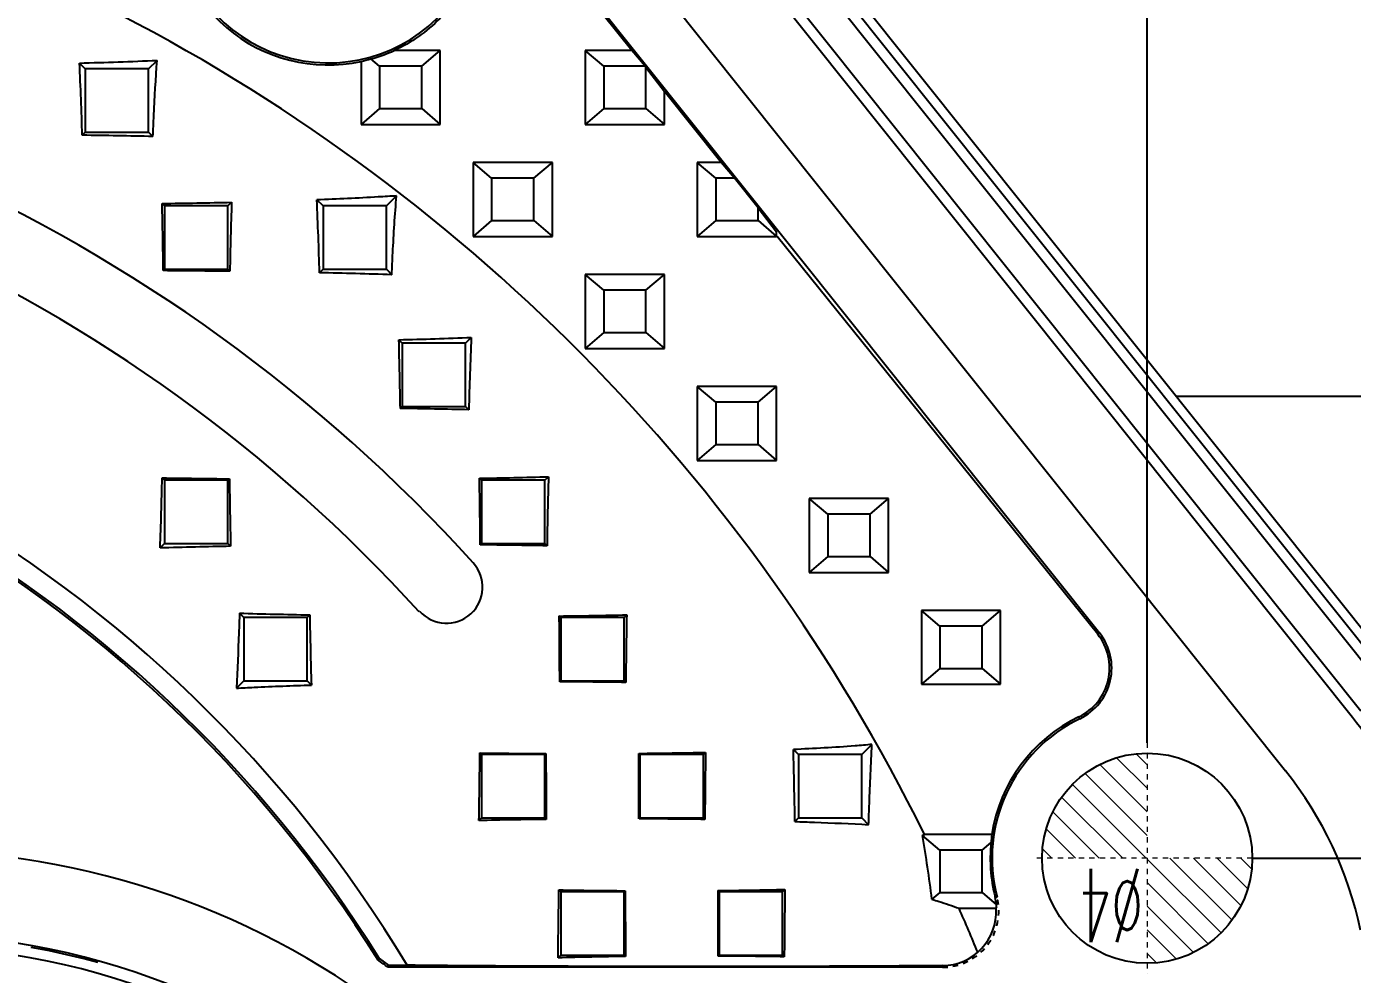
# Model space of a CAD drawing. Header units: millimetres. Extents: x 2875 to 3219, y 1450 to 1733.
# Drawn here: x 3030.79 to 3056.01, y 1617.2 to 1635.25 of the extents above; entities that cross this region are included whole.
import ezdxf

# ---------------------------------------------------------------- set-up
doc = ezdxf.new("R2010")
doc.units = ezdxf.units.MM
doc.linetypes.add('CENTER', pattern=[0.6, 0.375, -0.075, 0.075, -0.075])
doc.linetypes.add('HIDDEN', pattern=[0.2, 0.1, -0.1])
doc.layers.add('DEFAULT_2', color=8, linetype='HIDDEN')
doc.layers.add('dim', color=4, linetype='Continuous', lineweight=9)
doc.layers.add('epin', color=13, linetype='Continuous', lineweight=9)
doc.styles.get("Standard").update_dxf_attribs({"font": 'arial.ttf'})
doc.styles.add('TXT05', font='txt.shx', dxfattribs={"width": 0.5, "bigfont": 'gbcbig.shx'})
doc.dimstyles.new('副本 ISO-25-1', dxfattribs={"dimtxt": 5, "dimasz": 5, "dimexe": 0, "dimexo": 0, "dimgap": 0, "dimtad": 1, "dimtxsty": 'Standard', "dimcen": 0, "dimclrd": 4, "dimclre": 4, "dimclrt": 6, "dimazin": 0, "dimtfac": 1, "dimtofl": 0, "dimtmove": 0, "dimatfit": 3, "dimfxl": 0, "dimarcsym": 0})

# ---------------------------------------------------------------- blocks, each defined once
blk = doc.blocks.new('epin_ejp_4')
at = {"layer": 'epin'}
h = blk.add_hatch(dxfattribs=at)
h.set_pattern_fill('_ANSI31', color=123, scale=0.1, angle=90, style=0)
h.set_pattern_definition([(135, (760.4252, 313.6428), (-0.2245064, -0.2245064), [])])
h.paths.add_polyline_path([(0, 2, 0.414214), (-2, 0), (0, 0)])
h.paths.add_polyline_path([(2, 0), (0, 0), (0, -2, 0.414214)])
at = {"layer": 'epin', "color": 1, "linetype": 'CENTER', "ltscale": 0.124395}
for p, q in [((0, -2.2), (0, 2.2)), ((-2.2, 0), (2.2, 0))]:
    blk.add_line(p, q, dxfattribs=at)
at = {"layer": 'epin'}
blk.add_circle((0, 0), 2, dxfattribs=at)
at = {"layer": 'epin', "color": 6, "style": 'TXT05', "width": 0.5}
blk.add_text('%%c4', height=1.4, dxfattribs=at).set_placement((0.08, 0.2))
blk = doc.blocks.new('*D87')
at = {"layer": 'Defpoints', "color": 0, "transparency": 16777216}
for p in [(3054.105, 1619.411), (3109.239, 1619.411), (3011.402, 1594.336)]:
    blk.add_point(p, dxfattribs=at)
at = {"layer": 'dim', "color": 4, "linetype": 'Continuous', "lineweight": -2, "transparency": 16777216}
blk.add_line((3054.105, 1619.411), (3117.723, 1619.411), dxfattribs=at)
at = {"layer": 'dim', "color": 6, "transparency": 16777216, "insert": (3113.481, 1620.913), "char_height": 2.5, "attachment_point": 5}
blk.add_mtext('25,08', dxfattribs=at)
blk = doc.blocks.new('*D88')
at = {"layer": 'Defpoints', "color": 0, "transparency": 16777216}
for p in [(3038.727, 1637.501), (3109.239, 1637.501), (3011.402, 1594.336)]:
    blk.add_point(p, dxfattribs=at)
at = {"layer": 'dim', "color": 4, "linetype": 'Continuous', "lineweight": -2, "transparency": 16777216}
blk.add_line((3038.727, 1637.501), (3117.776, 1637.501), dxfattribs=at)
at = {"layer": 'dim', "color": 6, "transparency": 16777216, "insert": (3113.507, 1639.003), "char_height": 2.5, "attachment_point": 5}
blk.add_mtext('43,17', dxfattribs=at)
blk = doc.blocks.new('*D89')
at = {"layer": 'Defpoints', "color": 0, "transparency": 16777216}
for p in [(3052, 1647.336), (3109.239, 1647.336), (3011.402, 1594.336)]:
    blk.add_point(p, dxfattribs=at)
at = {"layer": 'dim', "color": 4, "linetype": 'Continuous', "lineweight": -2, "transparency": 16777216}
blk.add_line((3052, 1647.336), (3112.82, 1647.336), dxfattribs=at)
at = {"layer": 'dim', "color": 6, "transparency": 16777216, "insert": (3111.029, 1648.613), "char_height": 2.5, "attachment_point": 5}
blk.add_mtext('53', dxfattribs=at)
blk = doc.blocks.new('*D90')
at = {"layer": 'Defpoints', "color": 0, "transparency": 16777216}
for p in [(3026.702, 1659.336), (3109.239, 1659.336), (3011.402, 1594.336)]:
    blk.add_point(p, dxfattribs=at)
at = {"layer": 'dim', "color": 4, "linetype": 'Continuous', "lineweight": -2, "transparency": 16777216}
blk.add_line((3026.702, 1659.336), (3112.852, 1659.336), dxfattribs=at)
at = {"layer": 'dim', "color": 6, "transparency": 16777216, "insert": (3111.045, 1660.612), "char_height": 2.5, "attachment_point": 5}
blk.add_mtext('65', dxfattribs=at)
blk = doc.blocks.new('*D91')
at = {"layer": 'Defpoints', "color": 0, "transparency": 16777216}
for p in [(3084.196, 1664.336), (3109.239, 1664.336), (3011.402, 1594.336)]:
    blk.add_point(p, dxfattribs=at)
at = {"layer": 'dim', "color": 4, "linetype": 'Continuous', "lineweight": -2, "transparency": 16777216}
blk.add_line((3084.196, 1664.336), (3112.791, 1664.336), dxfattribs=at)
at = {"layer": 'dim', "color": 6, "transparency": 16777216, "insert": (3111.015, 1665.612), "char_height": 2.5, "attachment_point": 5}
blk.add_mtext('70', dxfattribs=at)
blk = doc.blocks.new('*D65')
at = {"layer": 'Defpoints', "color": 0, "transparency": 16777216}
for p in [(3036.527, 1690.289), (3036.527, 1639.701), (3011.402, 1594.336)]:
    blk.add_point(p, dxfattribs=at)
at = {"layer": 'dim', "color": 4, "linetype": 'Continuous', "lineweight": -2, "transparency": 16777216}
blk.add_line((3036.527, 1639.701), (3036.527, 1698.768), dxfattribs=at)
at = {"layer": 'dim', "color": 6, "transparency": 16777216, "insert": (3035.025, 1694.529), "char_height": 2.5, "attachment_point": 5, "rotation": 90}
blk.add_mtext('25,13', dxfattribs=at)
blk = doc.blocks.new('*D66')
at = {"layer": 'Defpoints', "color": 0, "transparency": 16777216}
for p in [(3052.105, 1690.289), (3052.105, 1621.611), (3011.402, 1594.336)]:
    blk.add_point(p, dxfattribs=at)
at = {"layer": 'dim', "color": 4, "linetype": 'Continuous', "lineweight": -2, "transparency": 16777216}
blk.add_line((3052.105, 1621.611), (3052.105, 1696.884), dxfattribs=at)
at = {"layer": 'dim', "color": 6, "transparency": 16777216, "insert": (3050.602, 1693.586), "char_height": 2.5, "attachment_point": 5, "rotation": 90}
blk.add_mtext('40,7', dxfattribs=at)
blk = doc.blocks.new('*D98')
at = {"layer": 'Defpoints', "color": 0, "transparency": 16777216}
for p in [(3081.402, 1690.289), (3081.402, 1670.936), (3011.402, 1594.336)]:
    blk.add_point(p, dxfattribs=at)
at = {"layer": 'dim', "color": 4, "linetype": 'Continuous', "lineweight": -2, "transparency": 16777216}
blk.add_line((3081.402, 1670.936), (3081.402, 1693.841), dxfattribs=at)
at = {"layer": 'dim', "color": 6, "transparency": 16777216, "insert": (3080.126, 1692.065), "char_height": 2.5, "attachment_point": 5, "rotation": 90}
blk.add_mtext('70', dxfattribs=at)

msp = doc.modelspace()

# ---------------------------------------------------------------- linework, layer by layer
at = {"color": 7, "linetype": 'Continuous'}
for p, q in [((3042.108, 1641.435), (3056.946, 1622.834)), ((3056.644, 1622.593), (3041.805, 1641.194)), ((3056.801, 1622.718), (3041.962, 1641.319)), ((3056.011, 1622.088), (3041.172, 1640.689)), ((3041.334, 1640.818), (3056.173, 1622.217)), ((3039.9, 1639.674), (3054.739, 1621.073)), ((3042.301, 1634.789), (3040.978, 1636.447)), ((3041.009, 1636.472), (3051.197, 1623.7)), ((3031.904, 1634.44), (3031.794, 1634.55)), ((3033.11, 1634.44), (3033.271, 1634.6)), ((3037.151, 1634.578), (3037.151, 1633.382)), ((3037.503, 1634.487), (3037.337, 1634.629)), ((3038.658, 1634.789), (3037.783, 1634.789)), ((3038.307, 1634.487), (3038.658, 1634.789)), ((3038.658, 1633.382), (3038.658, 1634.789)), ((3041.415, 1634.789), (3041.415, 1633.382)), ((3042.301, 1634.789), (3041.415, 1634.789)), ((3041.766, 1634.487), (3041.415, 1634.789)), ((3042.553, 1634.487), (3042.301, 1634.789)), ((3031.904, 1634.44), (3031.904, 1633.234)), ((3033.11, 1634.44), (3031.904, 1634.44)), ((3033.11, 1633.234), (3033.11, 1634.44)), ((3037.503, 1634.487), (3037.503, 1633.683)), ((3038.307, 1634.487), (3037.503, 1634.487)), ((3038.307, 1633.683), (3038.307, 1634.487)), ((3041.766, 1634.487), (3041.766, 1633.683)), ((3042.57, 1634.487), (3041.766, 1634.487)), ((3042.56, 1634.478), (3042.922, 1634.01)), ((3042.57, 1633.683), (3042.57, 1634.487)), ((3042.922, 1633.382), (3042.922, 1634.01)), ((3044.001, 1632.657), (3042.922, 1634.01)), ((3037.503, 1633.683), (3037.151, 1633.382)), ((3037.503, 1633.683), (3038.307, 1633.683)), ((3038.307, 1633.683), (3038.658, 1633.382)), ((3041.766, 1633.683), (3041.415, 1633.382)), ((3041.766, 1633.683), (3042.57, 1633.683)), ((3042.57, 1633.683), (3042.922, 1633.382)), ((3037.151, 1633.382), (3038.658, 1633.382)), ((3041.415, 1633.382), (3042.922, 1633.382)), ((3031.904, 1633.234), (3031.847, 1633.176)), ((3031.904, 1633.234), (3033.11, 1633.234)), ((3033.11, 1633.234), (3033.192, 1633.152)), ((3039.283, 1632.657), (3039.283, 1631.25)), ((3040.79, 1632.657), (3039.283, 1632.657)), ((3039.634, 1632.355), (3039.283, 1632.657)), ((3040.438, 1632.355), (3040.79, 1632.657)), ((3040.79, 1631.25), (3040.79, 1632.657)), ((3043.547, 1632.657), (3043.547, 1631.25)), ((3044.001, 1632.657), (3043.547, 1632.657)), ((3043.898, 1632.355), (3043.547, 1632.657)), ((3044.253, 1632.355), (3044.001, 1632.657)), ((3039.634, 1632.355), (3039.634, 1631.551)), ((3040.438, 1632.355), (3039.634, 1632.355)), ((3040.438, 1631.551), (3040.438, 1632.355)), ((3043.898, 1632.355), (3043.898, 1631.551)), ((3044.253, 1632.355), (3043.898, 1632.355)), ((3044.702, 1631.792), (3044.253, 1632.355)), ((3033.412, 1631.829), (3033.365, 1631.875)), ((3033.412, 1631.829), (3033.412, 1630.623)), ((3034.618, 1631.829), (3033.412, 1631.829)), ((3034.618, 1631.829), (3034.688, 1631.899)), ((3034.618, 1630.623), (3034.618, 1631.829)), ((3036.427, 1631.829), (3036.309, 1631.946)), ((3036.427, 1631.829), (3036.427, 1630.623)), ((3037.633, 1631.829), (3036.427, 1631.829)), ((3037.633, 1631.829), (3037.826, 1632.021)), ((3037.633, 1630.623), (3037.633, 1631.829)), ((3044.702, 1631.551), (3044.702, 1631.792)), ((3044.702, 1631.792), (3045.054, 1631.337)), ((3039.634, 1631.551), (3039.283, 1631.25)), ((3039.634, 1631.551), (3040.438, 1631.551)), ((3040.438, 1631.551), (3040.79, 1631.25)), ((3043.898, 1631.551), (3043.547, 1631.25)), ((3043.898, 1631.551), (3044.702, 1631.551)), ((3044.702, 1631.551), (3045.054, 1631.25)), ((3045.054, 1631.25), (3045.054, 1631.337)), ((3039.283, 1631.25), (3040.79, 1631.25)), ((3043.547, 1631.25), (3045.054, 1631.25)), ((3051.166, 1623.676), (3045.068, 1631.25)), ((3033.412, 1630.623), (3033.387, 1630.597)), ((3033.412, 1630.623), (3034.618, 1630.623)), ((3034.618, 1630.623), (3034.655, 1630.585)), ((3036.427, 1630.623), (3036.361, 1630.557)), ((3036.427, 1630.623), (3037.633, 1630.623)), ((3037.633, 1630.623), (3037.735, 1630.52)), ((3041.415, 1630.525), (3041.415, 1629.118)), ((3042.922, 1630.525), (3041.415, 1630.525)), ((3041.766, 1630.223), (3041.415, 1630.525)), ((3042.57, 1630.223), (3042.922, 1630.525)), ((3042.922, 1629.118), (3042.922, 1630.525)), ((3041.766, 1630.223), (3041.766, 1629.419)), ((3042.57, 1630.223), (3041.766, 1630.223)), ((3042.57, 1629.419), (3042.57, 1630.223)), ((3037.934, 1629.217), (3037.87, 1629.282)), ((3039.14, 1629.217), (3039.247, 1629.324)), ((3041.766, 1629.419), (3041.415, 1629.118)), ((3041.766, 1629.419), (3042.57, 1629.419)), ((3042.57, 1629.419), (3042.922, 1629.118)), ((3037.934, 1629.217), (3037.934, 1628.011)), ((3039.14, 1629.217), (3037.934, 1629.217)), ((3039.14, 1628.011), (3039.14, 1629.217)), ((3041.415, 1629.118), (3042.922, 1629.118)), ((3043.547, 1628.393), (3043.547, 1626.986)), ((3045.054, 1628.393), (3043.547, 1628.393)), ((3043.898, 1628.092), (3043.547, 1628.393)), ((3044.702, 1628.092), (3045.054, 1628.393)), ((3045.054, 1626.986), (3045.054, 1628.393)), ((3037.934, 1628.011), (3037.898, 1627.975)), ((3037.934, 1628.011), (3039.14, 1628.011)), ((3039.14, 1628.011), (3039.201, 1627.95)), ((3043.898, 1628.092), (3043.898, 1627.288)), ((3044.702, 1628.092), (3043.898, 1628.092)), ((3044.702, 1627.288), (3044.702, 1628.092)), ((3052.662, 1628.205), (3060.647, 1628.205)), ((3043.898, 1627.288), (3043.547, 1626.986)), ((3043.898, 1627.288), (3044.702, 1627.288)), ((3044.702, 1627.288), (3045.054, 1626.986)), ((3043.547, 1626.986), (3045.054, 1626.986)), ((3033.412, 1626.606), (3033.367, 1626.652)), ((3033.412, 1626.606), (3033.412, 1625.4)), ((3034.618, 1626.606), (3033.412, 1626.606)), ((3034.618, 1626.606), (3034.647, 1626.635)), ((3034.618, 1625.4), (3034.618, 1626.606)), ((3039.442, 1626.606), (3039.403, 1626.645)), ((3039.442, 1626.606), (3039.442, 1625.4)), ((3040.648, 1626.606), (3039.442, 1626.606)), ((3040.648, 1626.606), (3040.716, 1626.674)), ((3040.648, 1625.4), (3040.648, 1626.606)), ((3045.678, 1626.261), (3045.678, 1624.854)), ((3047.186, 1626.261), (3045.678, 1626.261)), ((3046.03, 1625.96), (3045.678, 1626.261)), ((3046.834, 1625.96), (3047.186, 1626.261)), ((3047.186, 1624.854), (3047.186, 1626.261)), ((3046.03, 1625.96), (3046.03, 1625.156)), ((3046.834, 1625.96), (3046.03, 1625.96)), ((3046.834, 1625.156), (3046.834, 1625.96)), ((3033.412, 1625.4), (3033.329, 1625.318)), ((3033.412, 1625.4), (3034.618, 1625.4)), ((3034.618, 1625.4), (3034.668, 1625.35)), ((3039.442, 1625.4), (3039.418, 1625.376)), ((3039.442, 1625.4), (3040.648, 1625.4)), ((3040.648, 1625.4), (3040.688, 1625.36)), ((3039.286, 1625.035), (3039.298, 1625.046)), ((3046.03, 1625.156), (3045.678, 1624.854)), ((3046.03, 1625.156), (3046.834, 1625.156)), ((3046.834, 1625.156), (3047.186, 1624.854)), ((3045.678, 1624.854), (3047.186, 1624.854)), ((3034.919, 1623.995), (3034.839, 1624.076)), ((3034.919, 1623.995), (3034.919, 1622.789)), ((3036.125, 1623.995), (3034.919, 1623.995)), ((3036.125, 1623.995), (3036.174, 1624.044)), ((3036.125, 1622.789), (3036.125, 1623.995)), ((3038.266, 1624.112), (3038.255, 1624.101)), ((3040.949, 1623.995), (3040.922, 1624.023)), ((3040.949, 1623.995), (3040.949, 1622.789)), ((3042.155, 1623.995), (3040.949, 1623.995)), ((3042.155, 1623.995), (3042.205, 1624.045)), ((3042.155, 1622.789), (3042.155, 1623.995)), ((3047.81, 1624.129), (3047.81, 1622.722)), ((3049.318, 1624.129), (3047.81, 1624.129)), ((3048.162, 1623.828), (3047.81, 1624.129)), ((3048.966, 1623.828), (3049.318, 1624.129)), ((3049.318, 1622.722), (3049.318, 1624.129)), ((3048.162, 1623.828), (3048.162, 1623.024)), ((3048.966, 1623.828), (3048.162, 1623.828)), ((3048.966, 1623.024), (3048.966, 1623.828)), ((3051.197, 1623.7), (3051.166, 1623.676)), ((3048.162, 1623.024), (3047.81, 1622.722)), ((3048.162, 1623.024), (3048.966, 1623.024)), ((3048.966, 1623.024), (3049.318, 1622.722)), ((3034.919, 1622.789), (3034.779, 1622.649)), ((3034.919, 1622.789), (3036.125, 1622.789)), ((3036.125, 1622.789), (3036.206, 1622.709)), ((3040.949, 1622.789), (3040.93, 1622.77)), ((3040.949, 1622.789), (3042.155, 1622.789)), ((3042.155, 1622.789), (3042.187, 1622.758)), ((3047.81, 1622.722), (3049.318, 1622.722)), ((3050.825, 1622.068), (3050.807, 1622.103)), ((3045.472, 1621.384), (3045.375, 1621.481)), ((3046.678, 1621.384), (3046.87, 1621.577)), ((3039.442, 1621.384), (3039.41, 1621.416)), ((3039.442, 1621.384), (3039.442, 1620.178)), ((3040.648, 1621.384), (3039.442, 1621.384)), ((3040.648, 1621.384), (3040.667, 1621.404)), ((3040.648, 1620.178), (3040.648, 1621.384)), ((3042.457, 1621.384), (3042.433, 1621.408)), ((3042.457, 1621.384), (3042.457, 1620.178)), ((3043.663, 1621.384), (3042.457, 1621.384)), ((3043.663, 1621.384), (3043.706, 1621.427)), ((3043.663, 1620.178), (3043.663, 1621.384)), ((3045.472, 1621.384), (3045.472, 1620.178)), ((3046.678, 1621.384), (3045.472, 1621.384)), ((3046.678, 1620.178), (3046.678, 1621.384)), ((3054.739, 1621.073), (3054.736, 1621.071)), ((3039.442, 1620.178), (3039.393, 1620.129)), ((3039.442, 1620.178), (3040.648, 1620.178)), ((3040.648, 1620.178), (3040.674, 1620.152)), ((3042.457, 1620.178), (3042.438, 1620.16)), ((3042.457, 1620.178), (3043.663, 1620.178)), ((3043.663, 1620.178), (3043.692, 1620.149)), ((3045.472, 1620.178), (3045.404, 1620.11)), ((3045.472, 1620.178), (3046.678, 1620.178)), ((3046.678, 1620.178), (3046.806, 1620.05)), ((3048.162, 1619.564), (3047.834, 1619.846)), ((3049.151, 1619.865), (3047.87, 1619.865)), ((3048.966, 1619.564), (3049.136, 1619.709)), ((3048.162, 1619.564), (3048.162, 1618.76)), ((3048.966, 1619.564), (3048.162, 1619.564)), ((3048.966, 1618.76), (3048.966, 1619.564)), ((3040.949, 1618.773), (3040.914, 1618.808)), ((3040.949, 1618.773), (3040.949, 1617.567)), ((3042.155, 1618.773), (3040.949, 1618.773)), ((3042.155, 1618.773), (3042.176, 1618.793)), ((3042.155, 1617.567), (3042.155, 1618.773)), ((3043.964, 1618.773), (3043.941, 1618.796)), ((3043.964, 1618.773), (3043.964, 1617.567)), ((3045.17, 1618.773), (3043.964, 1618.773)), ((3045.17, 1618.773), (3045.214, 1618.817)), ((3045.17, 1617.567), (3045.17, 1618.773)), ((3048.162, 1618.76), (3048.01, 1618.63)), ((3048.162, 1618.76), (3048.966, 1618.76)), ((3048.966, 1618.76), (3049.239, 1618.526)), ((3049.214, 1618.664), (3049.249, 1618.674)), ((3048.527, 1618.458), (3049.243, 1618.458)), ((3037.473, 1617.47), (3037.502, 1617.498)), ((3040.949, 1617.567), (3040.898, 1617.516)), ((3040.949, 1617.567), (3042.155, 1617.567)), ((3042.155, 1617.567), (3042.182, 1617.541)), ((3043.964, 1617.567), (3043.946, 1617.548)), ((3043.964, 1617.567), (3045.17, 1617.567)), ((3045.17, 1617.567), (3045.202, 1617.536)), ((3037.667, 1617.335), (3037.679, 1617.375)), ((3048.212, 1617.335), (3037.667, 1617.335)), ((3037.679, 1617.375), (3038.029, 1617.375)), ((3048.212, 1617.366), (3048.212, 1617.335))]:
    msp.add_line(p, q, dxfattribs=at)
msp.add_circle((3052.105, 1619.411), 2, dxfattribs=at)
for centre, radius, start, end in [((3036.527, 1637.501), 2.949, 136.7796, 335.0298), ((3036.527, 1637.501), 2.989, 177.2243, 282.0413), ((3016.427, 1604.336), 35.069, 26.2846, 63.1569), ((3016.427, 1604.336), 30.838, 42.1616, 90), ((3029.496, 1723.546), 89.026, 271.47917, 272.42984), ((2967.896, 1631.428), 63.974, 1.56574, 2.79684), ((3016.427, 1604.336), 29.446, 42.1616, 90), ((3028.565, 1413.958), 219.242, 88.79055, 89.14224), ((3030.957, 1800.768), 168.91, 270.81705, 271.2659), ((2927.177, 1629.466), 106.216, 0.61041, 1.29972), ((3125.877, 1628.936), 91.237, 178.13914, 178.96449), ((2964.086, 1628.569), 72.302, 1.57574, 2.67732), ((3031.726, 1390.687), 239.916, 89.30042, 89.60337), ((3033.509, 1497.525), 133.062, 88.18009, 88.77198), ((3016.427, 1604.336), 25.231, 31.1149, 90), ((3035.774, 1719.442), 90.184, 271.3317, 272.20695), ((2919.985, 1626.154), 117.927, 0.88462, 1.51979), ((3124.423, 1625.807), 85.249, 177.63549, 178.5594), ((3016.427, 1604.336), 24.847, 31.9851, 90), ((3016.427, 1604.336), 24.808, 31.966, 90), ((3035.801, 1480.665), 147.324, 88.6776, 89.18479), ((2936.908, 1628.701), 96.48, 357.99018, 358.7827), ((3036.939, 1854.271), 227.647, 269.10091, 269.42307), ((3171.002, 1628.303), 136.365, 180.70088, 181.24096), ((3037.653, 1734.718), 108.087, 270.92786, 271.62399), ((2875.858, 1624.097), 163.565, 0.44815, 0.89263), ((3171.941, 1623.281), 131.269, 178.51864, 179.0926), ((3037.444, 1482.407), 142.97, 91.11242, 91.6493), ((3038.203, 1484.386), 140.996, 88.98982, 89.50621), ((3038.776, 1624.573), 0.688, 222.1616, 42.1616), ((3039.058, 1771.746), 147.73, 268.36337, 268.88128), ((3181.411, 1626.86), 145.265, 181.11079, 181.63745), ((3039.66, 1733.567), 109.552, 270.66009, 271.33134), ((2824.504, 1622.018), 216.427, 0.19914, 0.53085), ((3224.27, 1620.819), 182.094, 178.98489, 179.38999), ((3050.36, 1623.032), 1.071, 295.7286, 38.5802), ((3050.36, 1623.032), 1.031, 295.7286, 38.5802), ((3040.332, 1494.641), 128.131, 89.17072, 89.73285), ((3052.105, 1619.411), 2.989, 115.7286, 171.2548), ((3052.105, 1619.411), 2.949, 115.7286, 194.4775), ((2861.922, 1616.967), 183.509, 0.98138, 1.40928), ((2809.93, 1623.933), 229.495, 359.05016, 359.37142), ((3041.293, 1752.661), 131.259, 269.17798, 269.72666), ((3331.658, 1622.391), 290.992, 180.19445, 180.44094), ((3041.485, 1724.96), 103.557, 270.52483, 271.22875), ((2753.986, 1619.666), 288.452, 0.09804, 0.3459), ((3281.262, 1618.213), 237.579, 179.22482, 179.53298), ((3049.09, 1616.566), 7.226, 11.7595, 38.5802), ((3041.916, 1514.295), 105.864, 90.67224, 91.36597), ((3042.11, 1505.58), 114.581, 89.20887, 89.83567), ((3046.613, 1622.127), 2.587, 298.1451, 299.063), ((3012.259, 1614.055), 36.043, 7.2913, 9.2445), ((3028.487, 1604.336), 15.224, 51.458, 90), ((2702.714, 1622.425), 338.219, 359.16824, 359.38724), ((3042.879, 1731.439), 112.648, 269.00035, 269.64197), ((3471.905, 1620.321), 429.732, 180.20367, 180.3707), ((3043.062, 1712.366), 93.574, 270.53813, 271.31751), ((2647.755, 1616.828), 396.191, 0.10413, 0.28459), ((3353.83, 1615.208), 308.637, 179.3301, 179.56792), ((3048.204, 1618.395), 1.028, 270.4649, 2.9107), ((3016.427, 1604.336), 35.069, 22.2617, 23.7476), ((3028.487, 1604.336), 13.62, 270, 90), ((3028.487, 1604.336), 13.39, 270, 90), ((3028.487, 1604.336), 15.914, 54.7711, 55.6202), ((3028.487, 1604.336), 15.953, 54.8162, 55.5905), ((3043.326, 1525.649), 91.899, 90.71344, 91.51409), ((3043.549, 1514.816), 102.733, 89.07842, 89.77902)]:
    msp.add_arc(centre, radius, start, end, dxfattribs=at)
for centre, major_axis, ratio, start_param, end_param in [((3036.452, 1637.501), (3.006, 0), 0.999689, -1.336312, -1.272027), ((3036.527, 1637.59), (0, 3.07), 0.999577, -2.874531, -2.720187), ((3052.105, 1619.498), (0, 2.978), 0.999577, 1.446983, 1.499664), ((3048.186, 1618.406), (1.06, 0), 0.999689, 0.113605, 0.24652), ((3048.212, 1618.436), (0, 1.031), 0.999577, -1.549072, -1.483275)]:
    msp.add_ellipse(centre, major_axis=major_axis, ratio=ratio, start_param=start_param, end_param=end_param, dxfattribs=at)
for points, knots in [([(3039.265, 1636.258), (3039.191, 1636.097), (3039.002, 1635.794), (3038.658, 1635.388), (3038.253, 1635.04), (3037.943, 1634.863), (3037.783, 1634.789)], [0, 0, 0, 0, 0.249804, 0.500258, 0.749974, 1, 1, 1, 1]), ([(3033.192, 1633.152), (3033.197, 1633.283), (3033.218, 1633.766), (3033.244, 1634.249), (3033.271, 1634.6)], [0, 0, 0, 0, 0.272787, 1, 1, 1, 1]), ([(3037.826, 1632.021), (3037.71, 1632.014), (3037.205, 1631.982), (3036.7, 1631.96), (3036.309, 1631.946)], [0, 0, 0, 0, 0.22846, 1, 1, 1, 1]), ([(3037.735, 1630.52), (3037.741, 1630.659), (3037.764, 1631.16), (3037.795, 1631.661), (3037.826, 1632.021)], [0, 0, 0, 0, 0.277562, 1, 1, 1, 1]), ([(3034.839, 1624.076), (3034.835, 1623.951), (3034.818, 1623.475), (3034.798, 1623), (3034.779, 1622.649)], [0, 0, 0, 0, 0.262132, 1, 1, 1, 1]), ([(3034.779, 1622.649), (3034.891, 1622.655), (3035.367, 1622.679), (3035.843, 1622.697), (3036.206, 1622.709)], [0, 0, 0, 0, 0.236663, 1, 1, 1, 1]), ([(3057.747, 1618.407), (3057.608, 1619.076), (3057.167, 1620.384), (3056.437, 1621.554), (3056.011, 1622.088)], [0, 0, 0, 0, 0.499974, 1, 1, 1, 1]), ([(3046.87, 1621.577), (3046.763, 1621.567), (3046.265, 1621.525), (3045.766, 1621.498), (3045.375, 1621.481)], [0, 0, 0, 0, 0.216206, 1, 1, 1, 1]), ([(3046.806, 1620.05), (3046.811, 1620.184), (3046.828, 1620.693), (3046.849, 1621.202), (3046.87, 1621.577)], [0, 0, 0, 0, 0.263237, 1, 1, 1, 1]), ([(3045.404, 1620.11), (3045.528, 1620.106), (3045.995, 1620.09), (3046.463, 1620.069), (3046.806, 1620.05)], [0, 0, 0, 0, 0.264613, 1, 1, 1, 1]), ([(3049.121, 1619.411), (3049.121, 1619.344), (3049.129, 1619.093), (3049.169, 1618.843), (3049.214, 1618.664)], [0, 0, 0, 0, 0.268189, 1, 1, 1, 1]), ([(3048.01, 1618.63), (3048.055, 1618.616), (3048.229, 1618.563), (3048.401, 1618.505), (3048.527, 1618.458)], [0, 0, 0, 0, 0.259996, 1, 1, 1, 1]), ([(3048.212, 1617.366), (3046.449, 1617.351), (3043.055, 1617.348), (3039.66, 1617.355), (3038.029, 1617.375)], [0, 0, 0, 0, 0.519369, 1, 1, 1, 1])]:
    msp.add_open_spline(points, degree=3, knots=knots, dxfattribs=at)
msp.add_open_spline([(3049.136, 1619.709), (3049.126, 1619.61), (3049.121, 1619.511), (3049.121, 1619.411)], degree=3, dxfattribs=at)
at = {"layer": 'DEFAULT_2', "color": 8, "linetype": 'HIDDEN'}
msp.add_arc((3048.212, 1618.406), 1.071, 270, 14.4775, dxfattribs=at)
at = {"layer": 'DEFAULT_2', "color": 8, "linetype": 'HIDDEN', "ltscale": 13}
msp.add_arc((3028.487, 1604.336), 13.591, 270, 90, dxfattribs=at)

# ---------------------------------------------------------------- block references
at = {"layer": 'epin', "rotation": 180}
msp.add_blockref('epin_ejp_4', (3052.105, 1619.411), dxfattribs=at)

# ---------------------------------------------------------------- dimensions: what is measured, and where the dimension line sits
at = {"layer": 'dim'}
for feature_location, offset, dtype, origin, picture, middle in [((3036.527310962, 1639.700979317), (0, 50.588183688), 1, (3011.402310962, 1594.335979317), '*D65', (3035.024923513, 1694.528590017)), ((3052.105, 1621.611), (0, 68.678), 1, (3011.402, 1594.336), '*D66', (3050.602, 1693.586)), ((3081.402, 1670.936), (0, 19.353), 1, (3011.402, 1594.336), '*D98', (3080.126, 1692.065)), ((3084.196, 1664.336), (25.043, 0), 0, (3011.402, 1594.336), '*D91', (3111.015, 1665.612)), ((3026.702, 1659.336), (82.536, 0), 0, (3011.402, 1594.336), '*D90', (3111.045, 1660.612)), ((3052, 1647.336), (57.239, 0), 0, (3011.402, 1594.336), '*D89', (3111.029, 1648.613)), ((3038.727310962, 1637.500979317), (70.511355361, 0), 0, (3011.402310962, 1594.335979317), '*D88', (3113.507083786, 1639.003366766)), ((3054.104810962, 1619.410979317), (55.133855361, 0), 0, (3011.402310962, 1594.335979317), '*D87', (3113.480651317, 1620.913366766))]:
    dim = msp.add_ordinate_dim(feature_location=feature_location, offset=offset, dtype=dtype, origin=origin, dimstyle='副本 ISO-25-1', override={"dimtxt": 2.5, "dimasz": 2, "dimfxl": 1.25, "dimarcsym": 1}, dxfattribs=at)
    dim.commit()
    dim.dimension.update_dxf_attribs({"geometry": picture, "text_midpoint": middle})

doc.saveas('drawing.dxf')
